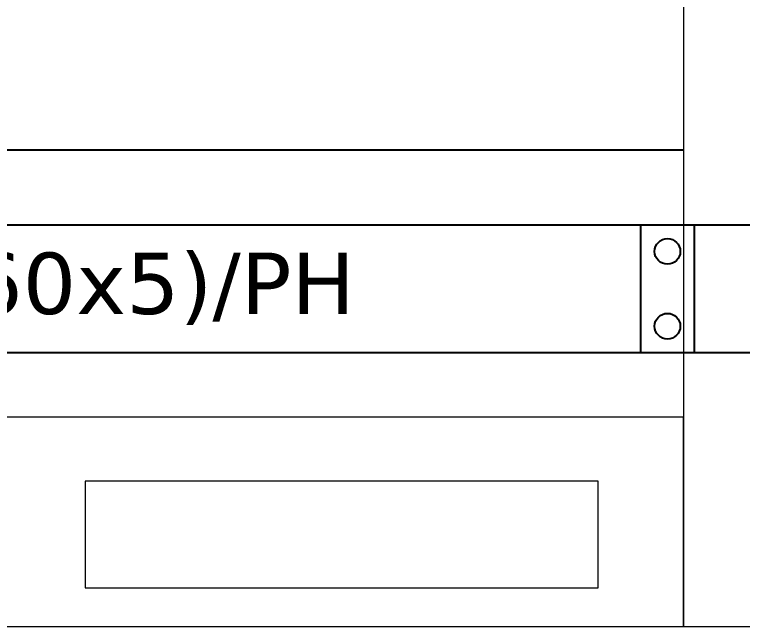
# Model space of a CAD drawing. Header units: millimetres. Extents: x -116965 to 323937, y 291661 to 566926.
# Drawn here: x -41901 to -41560.4, y 346151.8 to 346438.1 of the extents above; entities that cross this region are included whole.
import ezdxf

# ---------------------------------------------------------------- set-up
doc = ezdxf.new("R2010")
doc.units = ezdxf.units.MM
doc.layers.get('0').update_dxf_attribs({"lineweight": 18})
doc.layers.add('C00-00-00', color=7, linetype='Continuous')
doc.layers.add('hw_Auxiliary', color=2, linetype='Continuous', lineweight=13)
doc.styles.get("Standard").update_dxf_attribs({"font": 'arial.ttf'})

# ---------------------------------------------------------------- blocks, each defined once
blk = doc.blocks.new('*U1599')
for points in [[(1050, 2200), (1050, 0), (1100, 0), (1100, 2200)], [(450, 98), (450, 0), (1050, 0), (1050, 98)]]:
    blk.add_lwpolyline(points, close=True)
at = {"layer": 'hw_Auxiliary'}
blk.add_lwpolyline([(1010, 68), (770, 68), (770, 18), (1010, 18)], close=True, dxfattribs=at)
blk = doc.blocks.new('*U1658')
at = {"color": 1, "lineweight": -3, "ltscale": 5}
blk.add_lwpolyline([(62572.38, 341247.32), (62572.38, 341307.32), (63536.88, 341307.32), (63536.88, 341247.32)], close=True, dxfattribs=at)
for centre in [(62584.88, 341294.82), (62584.88, 341259.82)]:
    blk.add_circle(centre, 6, dxfattribs=at)
blk = doc.blocks.new('*U1659')
at = {"color": 1, "lineweight": -3, "ltscale": 5}
blk.add_lwpolyline([(63441.88, 341247.32), (63441.88, 341307.32), (63536.88, 341307.32), (63536.88, 341247.32)], close=True, dxfattribs=at)
for centre in [(63454.38, 341294.82), (63524.38, 341294.82), (63454.38, 341259.82), (63524.38, 341259.82)]:
    blk.add_circle(centre, 6, dxfattribs=at)

msp = doc.modelspace()

# ---------------------------------------------------------------- linework, layer by layer
at = {"lineweight": -3, "ltscale": 5}
msp.add_line((-42187.949803, 346374.783643), (-41587.949803, 346374.783643), dxfattribs=at)

# ---------------------------------------------------------------- block references
msp.add_blockref('*U1599', (-42637.949803, 346151.783643))
at = {"lineweight": -3, "rotation": 180}
for name, p in [('*U1658', (20989.427716, 687587.105867)), ('*U1659', (21928.927936, 687587.105867))]:
    msp.add_blockref(name, p, dxfattribs=at)

# ---------------------------------------------------------------- texts
at = {"layer": 'C00-00-00', "color": 2, "insert": (-41898.639668, 346309.782443), "char_height": 28.70966008, "attachment_point": 5}
msp.add_mtext('{\\fVerdana|b0|i0|c0|p34;CU:(2x60x5)/PH}', dxfattribs=at)

doc.saveas('drawing.dxf')
